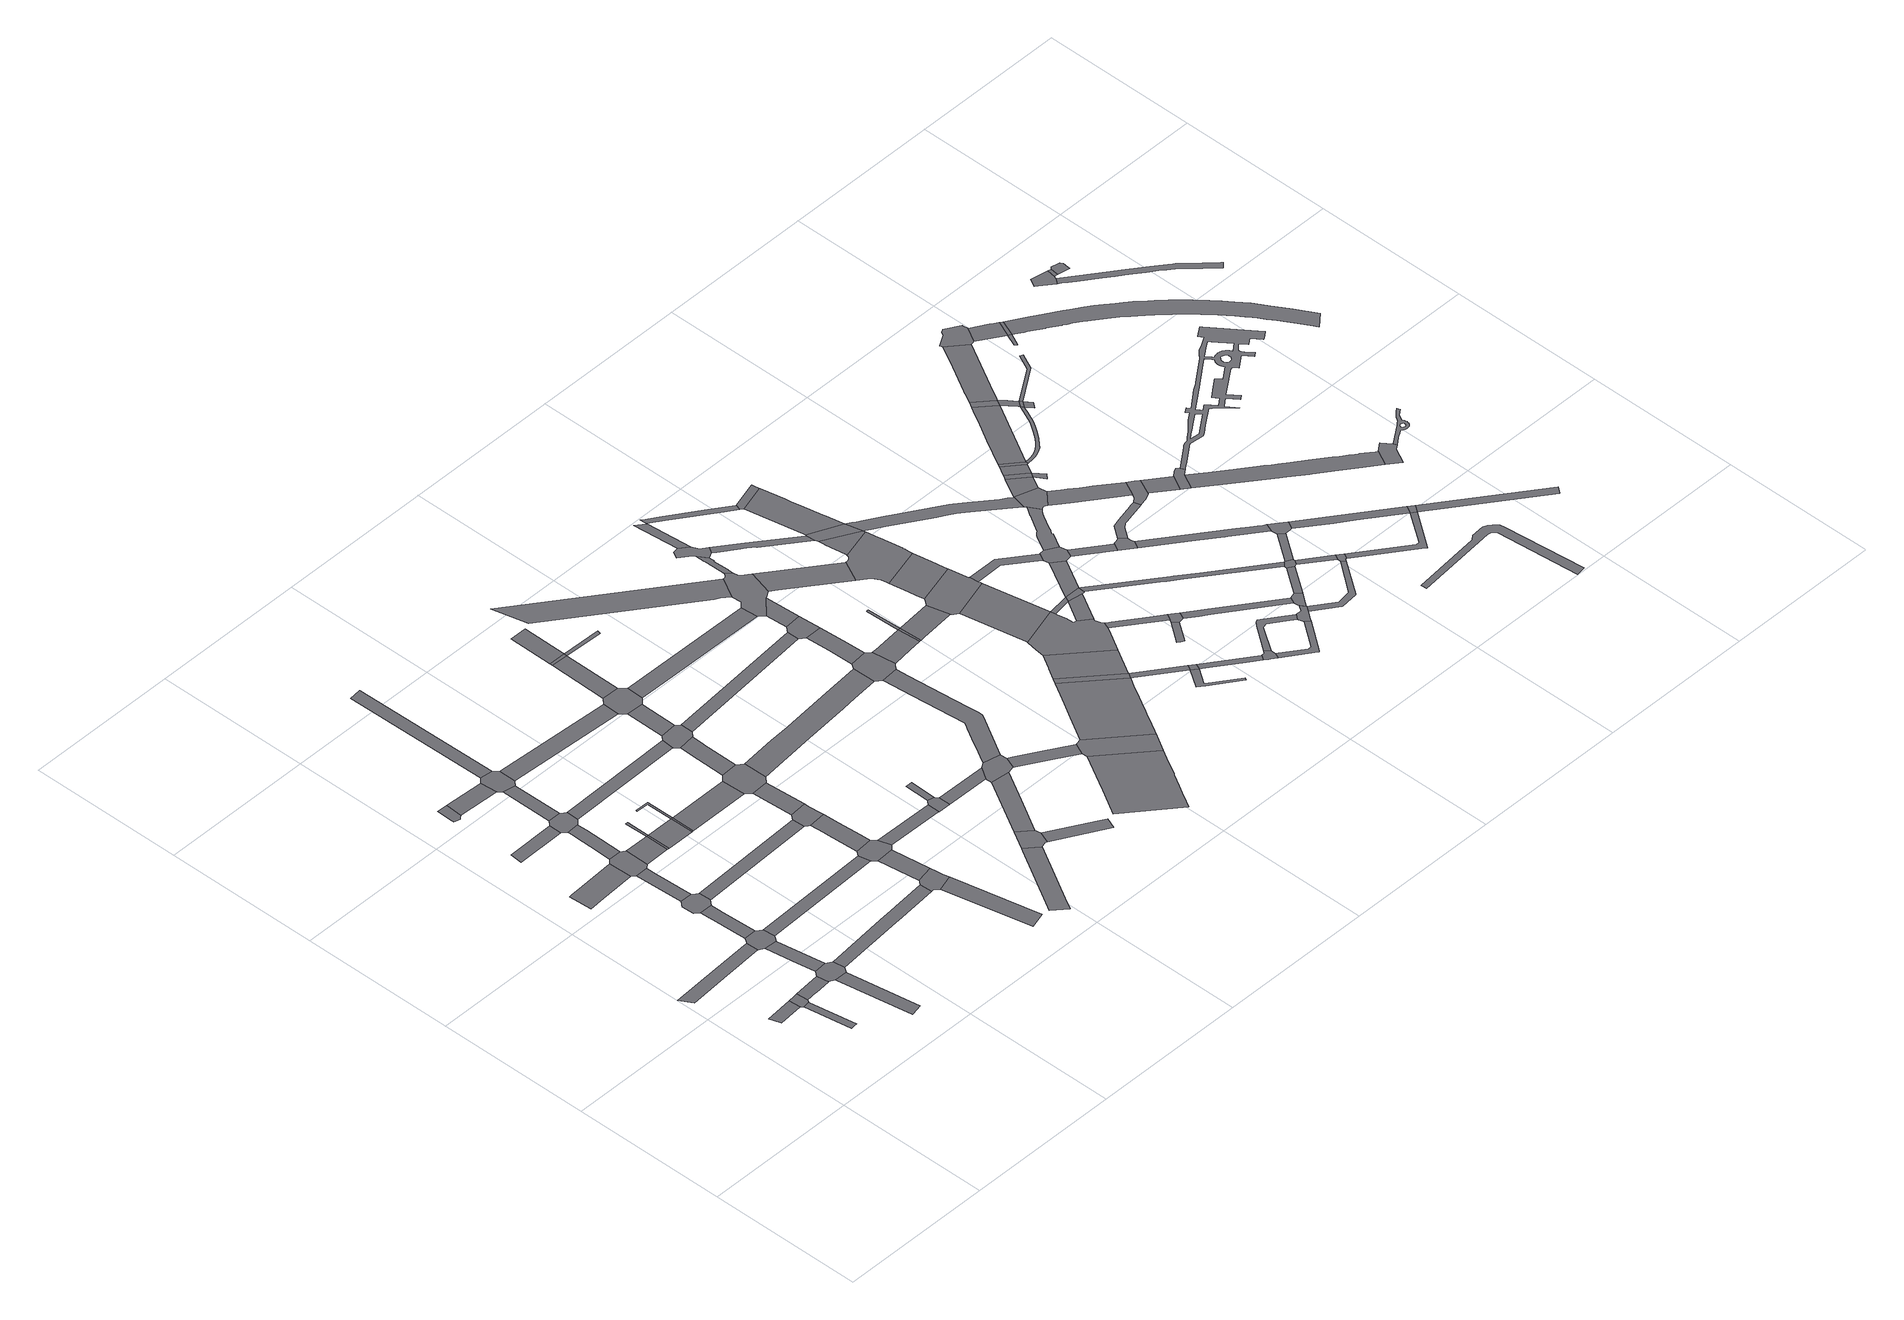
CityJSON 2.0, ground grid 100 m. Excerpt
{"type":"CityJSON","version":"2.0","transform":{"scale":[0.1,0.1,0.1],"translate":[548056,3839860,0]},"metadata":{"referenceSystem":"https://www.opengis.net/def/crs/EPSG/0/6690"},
"CityObjects":{
"road1":{"type":"Road","attributes":{"RoadStructureAttribute.sectionType":"1"},"geometry":[{"type":"MultiSurface","lod":"1","boundaries":[[[0,1,2,3]]]}]},
"road2":{"type":"Road","attributes":{"RoadStructureAttribute.sectionType":"1"},"geometry":[{"type":"MultiSurface","lod":"1","boundaries":[[[4,5,6,7,8]]]}]},
"road3":{"type":"Road","attributes":{"RoadStructureAttribute.sectionType":"1"},"geometry":[{"type":"MultiSurface","lod":"1","boundaries":[[[9,10,11,12,13,14]]]}]},
"road4":{"type":"Road","geometry":[{"type":"MultiSurface","lod":"1","boundaries":[[[15,16,17,0,3,8,7,18]]]}]},
"road5":{"type":"Road","attributes":{"RoadStructureAttribute.sectionType":"1"},"geometry":[{"type":"MultiSurface","lod":"1","boundaries":[[[19,15,18,20,21,22]]]}]},
"road6":{"type":"Road","attributes":{"RoadStructureAttribute.sectionType":"1"},"geometry":[{"type":"MultiSurface","lod":"1","boundaries":[[[23,24,25,26,27,28]]]}]},
"road7":{"type":"Road","geometry":[{"type":"MultiSurface","lod":"1","boundaries":[[[29,30,31,32,33,34,19,22,35,36,23,28,37,38,39,40,41]]]}]},
"road8":{"type":"Road","attributes":{"RoadStructureAttribute.sectionType":"1"},"geometry":[{"type":"MultiSurface","lod":"1","boundaries":[[[42,43,32,31,44]]]}]},
"road9":{"type":"Road","attributes":{"RoadStructureAttribute.sectionType":"1"},"geometry":[{"type":"MultiSurface","lod":"1","boundaries":[[[45,46,47,48,49,50,51]]]}]},
"road10":{"type":"Road","geometry":[{"type":"MultiSurface","lod":"1","boundaries":[[[52,53,54,55,56,9,14,57,58,42,44,59,60,61]]]}]},
"road11":{"type":"Road","attributes":{"RoadStructureAttribute.sectionType":"1"},"geometry":[{"type":"MultiSurface","lod":"1","boundaries":[[[62,63,64,65,54,53,66,67,68,69]]]}]},
"road12":{"type":"Road","geometry":[{"type":"MultiSurface","lod":"1","boundaries":[[[70,71,72,62,69,73,74,75,76,77,78]]]}]},
"road13":{"type":"Road","attributes":{"RoadStructureAttribute.sectionType":"1"},"geometry":[{"type":"MultiSurface","lod":"1","boundaries":[[[79,80,81,82]]]}]},
"road14":{"type":"Road","geometry":[{"type":"MultiSurface","lod":"1","boundaries":[[[83,84,85,86,87,88,89,90]]]}]},
"road15":{"type":"Road","attributes":{"RoadStructureAttribute.sectionType":"1"},"geometry":[{"type":"MultiSurface","lod":"1","boundaries":[[[91,92,93,94,70,78]]]}]},
"road16":{"type":"Road","geometry":[{"type":"MultiSurface","lod":"1","boundaries":[[[95,45,51,96,93,92,97,98,99]]]}]},
"road17":{"type":"Road","attributes":{"RoadStructureAttribute.sectionType":"1"},"geometry":[{"type":"MultiSurface","lod":"1","boundaries":[[[100,101,102,103,104,105,106,107,108,109,95,99]]]}]},
"road18":{"type":"Road","attributes":{"RoadStructureAttribute.sectionType":"1"},"geometry":[{"type":"MultiSurface","lod":"1","boundaries":[[[90,89,110,111]]]}]},
"road19":{"type":"Road","geometry":[{"type":"MultiSurface","lod":"1","boundaries":[[[112,113,79,82,114,105,104,115,116,117,118,119]]]}]},
"road20":{"type":"Road","attributes":{"RoadStructureAttribute.sectionType":"1"},"geometry":[{"type":"MultiSurface","lod":"1","boundaries":[[[120,98,97,121,122]]]}]},
"road21":{"type":"Road","attributes":{"RoadStructureAttribute.sectionType":"1"},"geometry":[{"type":"MultiSurface","lod":"1","boundaries":[[[123,124,125,41,40,126,127,128]]]}]},
"road22":{"type":"Road","attributes":{"RoadStructureAttribute.sectionType":"1"},"geometry":[{"type":"MultiSurface","lod":"1","boundaries":[[[129,112,119,130]]]}]},
"road23":{"type":"Road","attributes":{"RoadStructureAttribute.sectionType":"1"},"geometry":[{"type":"MultiSurface","lod":"1","boundaries":[[[131,61,60,132]]]}]},
"road24":{"type":"Road","geometry":[{"type":"MultiSurface","lod":"1","boundaries":[[[122,121,133,134]]]}]},
"road25":{"type":"Road","geometry":[{"type":"MultiSurface","lod":"1","boundaries":[[[135,136,122,134]]]}]},
"road26":{"type":"Road","geometry":[{"type":"MultiSurface","lod":"1","boundaries":[[[137,111,110,129,130,138,139,140]]]}]},
"road27":{"type":"Road","attributes":{"RoadStructureAttribute.sectionType":"1"},"geometry":[{"type":"MultiSurface","lod":"1","boundaries":[[[141,142,134,133,143,144]]]}]},
"road28":{"type":"Road","attributes":{"RoadStructureAttribute.sectionType":"1"},"geometry":[{"type":"MultiSurface","lod":"1","boundaries":[[[145,146,76,75,147]]]}]},
"road29":{"type":"Road","geometry":[{"type":"MultiSurface","lod":"1","boundaries":[[[144,143,148,149]]]}]},
"road30":{"type":"Road","geometry":[{"type":"MultiSurface","lod":"1","boundaries":[[[150,151,152,153,154,155,144,149]]]}]},
"road31":{"type":"Road","attributes":{"RoadStructureAttribute.sectionType":"1"},"geometry":[{"type":"MultiSurface","lod":"1","boundaries":[[[156,157,137,140]]]}]},
"road32":{"type":"Road","attributes":{"RoadStructureAttribute.sectionType":"1"},"geometry":[{"type":"MultiSurface","lod":"1","boundaries":[[[158,117,116,159]]]}]},
"road33":{"type":"Road","attributes":{"RoadStructureAttribute.sectionType":"1"},"geometry":[{"type":"MultiSurface","lod":"1","boundaries":[[[160,161,162,163]]]}]},
"road34":{"type":"Road","attributes":{"RoadStructureAttribute.sectionType":"1"},"geometry":[{"type":"MultiSurface","lod":"1","boundaries":[[[149,148,164,165]]]}]},
"road35":{"type":"Road","geometry":[{"type":"MultiSurface","lod":"1","boundaries":[[[166,167,168,169,170,171,123,128,172,173,174,161,160]]]}]},
"road36":{"type":"Road","attributes":{"RoadStructureAttribute.sectionType":"1"},"geometry":[{"type":"MultiSurface","lod":"1","boundaries":[[[175,176,169,168]]]}]},
"road37":{"type":"Road","geometry":[{"type":"MultiSurface","lod":"1","boundaries":[[[177,178,131,132,176,175,179,180]]]}]},
"road38":{"type":"Road","attributes":{"RoadStructureAttribute.sectionType":"1"},"geometry":[{"type":"MultiSurface","lod":"1","boundaries":[[[139,138,181,182]]]}]},
"road39":{"type":"Road","attributes":{"RoadStructureAttribute.sectionType":"1"},"geometry":[{"type":"MultiSurface","lod":"1","boundaries":[[[183,184,185,186,187,188,189,178,177]]]}]},
"road40":{"type":"Road","geometry":[{"type":"MultiSurface","lod":"1","boundaries":[[[190,191,192,193,194,145,147,195,186,185]]]}]},
"road41":{"type":"Road","attributes":{"RoadStructureAttribute.sectionType":"1"},"geometry":[{"type":"MultiSurface","lod":"1","boundaries":[[[196,197,193,192]]]}]},
"road42":{"type":"Road","geometry":[{"type":"MultiSurface","lod":"1","boundaries":[[[198,199,200,165,164,197,196,201,202]]]}]},
"road43":{"type":"Road","attributes":{"RoadStructureAttribute.sectionType":"1"},"geometry":[{"type":"MultiSurface","lod":"1","boundaries":[[[203,204,205,206,207,208,209,210]]]}]},
"road44":{"type":"Road","attributes":{"RoadStructureAttribute.sectionType":"1"},"geometry":[{"type":"MultiSurface","lod":"1","boundaries":[[[180,179,211,212,213]]]}]},
"road45":{"type":"Road","attributes":{"RoadStructureAttribute.sectionType":"1"},"geometry":[{"type":"MultiSurface","lod":"1","boundaries":[[[214,215,216,217,218,219,200,199]]]}]},
"road46":{"type":"Road","geometry":[{"type":"MultiSurface","lod":"1","boundaries":[[[220,221,158,159,217,216,222,223]]]}]},
"road47":{"type":"Road","attributes":{"RoadStructureAttribute.sectionType":"1"},"geometry":[{"type":"MultiSurface","lod":"1","boundaries":[[[224,221,220,225]]]}]},
"road48":{"type":"Road","geometry":[{"type":"MultiSurface","lod":"1","boundaries":[[[226,203,210,227,228,229,230,231,232]]]}]},
"road49":{"type":"Road","geometry":[{"type":"MultiSurface","lod":"1","boundaries":[[[233,182,181,224,225,234,235,236]]]}]},
"road50":{"type":"Road","geometry":[{"type":"MultiSurface","lod":"1","boundaries":[[[237,213,212,238,239,240]]]}]},
"road51":{"type":"Road","geometry":[{"type":"MultiSurface","lod":"1","boundaries":[[[241,242,237,240]]]}]},
"road52":{"type":"Road","attributes":{"RoadStructureAttribute.sectionType":"1"},"geometry":[{"type":"MultiSurface","lod":"1","boundaries":[[[243,233,236,244]]]}]},
"road53":{"type":"Road","geometry":[{"type":"MultiSurface","lod":"1","boundaries":[[[245,243,244,246]]]}]},
"road54":{"type":"Road","attributes":{"RoadStructureAttribute.sectionType":"1"},"geometry":[{"type":"MultiSurface","lod":"1","boundaries":[[[247,248,230,229,249,250]]]}]},
"road55":{"type":"Road","attributes":{"RoadStructureAttribute.sectionType":"1"},"geometry":[{"type":"MultiSurface","lod":"1","boundaries":[[[251,245,246,252]]]}]},
"road56":{"type":"Road","attributes":{"RoadStructureAttribute.sectionType":"1"},"geometry":[{"type":"MultiSurface","lod":"1","boundaries":[[[253,226,232,254,255]]]}]},
"road57":{"type":"Road","attributes":{"RoadStructureAttribute.sectionType":"1"},"geometry":[{"type":"MultiSurface","lod":"1","boundaries":[[[239,238,256,257]]]}]},
"road58":{"type":"Road","attributes":{"RoadStructureAttribute.sectionType":"1"},"geometry":[{"type":"MultiSurface","lod":"1","boundaries":[[[258,259,260,261,262,263,202,201,264,265,266,267]]]}]},
"road59":{"type":"Road","geometry":[{"type":"MultiSurface","lod":"1","boundaries":[[[268,269,270,271,246,244]]]}]},
"road60":{"type":"Road","geometry":[{"type":"MultiSurface","lod":"1","boundaries":[[[272,257,256,253,255,273,274,275,276]]]}]},
"road61":{"type":"Road","attributes":{"RoadStructureAttribute.sectionType":"1"},"geometry":[{"type":"MultiSurface","lod":"1","boundaries":[[[277,223,222,278]]]}]},
"road62":{"type":"Road","attributes":{"RoadStructureAttribute.sectionType":"1"},"geometry":[{"type":"MultiSurface","lod":"1","boundaries":[[[235,234,279,280,281,282]]]}]},
"road63":{"type":"Road","attributes":{"RoadStructureAttribute.sectionType":"1"},"geometry":[{"type":"MultiSurface","lod":"1","boundaries":[[[283,284,285,275,274,286,287,288,289,290]]]}]},
"road64":{"type":"Road","attributes":{"RoadStructureAttribute.sectionType":"1"},"geometry":[{"type":"MultiSurface","lod":"1","boundaries":[[[291,292,293,294,295,296,297,298,299,300,301,302]]]}]},
"road65":{"type":"Road","attributes":{"RoadStructureAttribute.sectionType":"1"},"geometry":[{"type":"MultiSurface","lod":"1","boundaries":[[[303,304,305,306,307,308,309,310,311,312,313,314,315,316,317,318,319,320,321,272,276]]]}]},
"road66":{"type":"Road","attributes":{"RoadStructureAttribute.sectionType":"1"},"geometry":[{"type":"MultiSurface","lod":"1","boundaries":[[[322,323,324,325,326,327]]]}]},
"road67":{"type":"Road","geometry":[{"type":"MultiSurface","lod":"1","boundaries":[[[328,329,330,331,258,267,314,313,332,333,334]]]}]},
"road68":{"type":"Road","geometry":[{"type":"MultiSurface","lod":"1","boundaries":[[[335,336,290,289,291,302,337,338]]]}]},
"road69":{"type":"Road","attributes":{"RoadStructureAttribute.sectionType":"1"},"geometry":[{"type":"MultiSurface","lod":"1","boundaries":[[[339,340,341,342,343,330,329]]]}]},
"road70":{"type":"Road","geometry":[{"type":"MultiSurface","lod":"1","boundaries":[[[344,345,277,278,341,340]]]}]},
"road71":{"type":"Road","geometry":[{"type":"MultiSurface","lod":"1","boundaries":[[[346,347,345,344]]]}]},
"road72":{"type":"Road","attributes":{"RoadStructureAttribute.sectionType":"1"},"geometry":[{"type":"MultiSurface","lod":"1","boundaries":[[[348,349,350,334,333,351,352,353]]]}]},
"road73":{"type":"Road","geometry":[{"type":"MultiSurface","lod":"1","boundaries":[[[354,355,356,357,358,359,360,361,362,327,326,363,282,281,347,346,364,365,366,367,368,369,370]]]}]},
"road74":{"type":"Road","attributes":{"RoadStructureAttribute.sectionType":"1"},"geometry":[{"type":"MultiSurface","lod":"1","boundaries":[[[371,372,373,374,335,338,375,376,377,378,379,380,381,382]]]}]},
"road75":{"type":"Road","geometry":[{"type":"MultiSurface","lod":"1","boundaries":[[[383,348,353,384]]]}]},
"road76":{"type":"Road","attributes":{"RoadStructureAttribute.sectionType":"1"},"geometry":[{"type":"MultiSurface","lod":"1","boundaries":[[[385,386,387,388,389,354,370,390,391,392,393,394,395,396]]]}]},
"road77":{"type":"Road","geometry":[{"type":"MultiSurface","lod":"1","boundaries":[[[397,398,399,400,348,383]]]}]},
"road78":{"type":"Road","geometry":[{"type":"MultiSurface","lod":"1","boundaries":[[[401,402,403,404,405,385,396,406,407,408,409,410]]]}]},
"road79":{"type":"Road","attributes":{"RoadStructureAttribute.sectionType":"1"},"geometry":[{"type":"MultiSurface","lod":"1","boundaries":[[[411,401,410,412]]]}]},
"road80":{"type":"Road","geometry":[{"type":"MultiSurface","lod":"1","boundaries":[[[413,371,382,414,415,416,417]]]}]},
"road81":{"type":"Road","attributes":{"RoadStructureAttribute.sectionType":"1"},"geometry":[{"type":"MultiSurface","lod":"1","boundaries":[[[418,419,383,384,420,421,422,423]]]}]},
"road82":{"type":"Road","attributes":{"RoadStructureAttribute.sectionType":"1"},"geometry":[{"type":"MultiSurface","lod":"1","boundaries":[[[365,364,424,425,426]]]}]},
"road83":{"type":"Road","attributes":{"RoadStructureAttribute.sectionType":"1"},"geometry":[{"type":"MultiSurface","lod":"1","boundaries":[[[427,428,429,430,431,413,417,432]]]}]},
"road84":{"type":"Road","attributes":{"RoadStructureAttribute.sectionType":"1"},"geometry":[{"type":"MultiSurface","lod":"1","boundaries":[[[433,408,407,434,435,436,437,438,439,440,441]]]}]},
"road85":{"type":"Road","attributes":{"RoadStructureAttribute.sectionType":"1"},"geometry":[{"type":"MultiSurface","lod":"1","boundaries":[[[415,414,442,443]]]}]},
"road86":{"type":"Road","attributes":{"RoadStructureAttribute.sectionType":"1"},"geometry":[{"type":"MultiSurface","lod":"1","boundaries":[[[444,445,446,447,412,448,449,450,451,452]]]}]},
"road87":{"type":"Road","geometry":[{"type":"MultiSurface","lod":"1","boundaries":[[[453,454,455,456,427,432,457,458,459,460,461,462,463,464,465,466,467,468,469]]]}]},
"road88":{"type":"Road","attributes":{"RoadStructureAttribute.sectionType":"1"},"geometry":[{"type":"MultiSurface","lod":"1","boundaries":[[[470,471,472,454,453]]]}]},
"road89":{"type":"Road","geometry":[{"type":"MultiSurface","lod":"1","boundaries":[[[473,474,475,476,477,418,423,478,471,470,479,480,481]]]}]},
"road90":{"type":"Road","attributes":{"RoadStructureAttribute.sectionType":"1"},"geometry":[{"type":"MultiSurface","lod":"1","boundaries":[[[442,482,483,484,485,486,487,488,489,490,491]]]}]},
"road91":{"type":"Road","attributes":{"RoadStructureAttribute.sectionType":"1"},"geometry":[{"type":"MultiSurface","lod":"1","boundaries":[[[492,493,494,495,496,497,498,475,474]]]}]},
"road92":{"type":"Road","geometry":[{"type":"MultiSurface","lod":"1","boundaries":[[[443,442,491,499]]]}]},
"road93":{"type":"Road","geometry":[{"type":"MultiSurface","lod":"1","boundaries":[[[500,501,502,503,504,505,506,507,508,509,510,511,512,513,514,426,425,515,516,517,496,495]]]}]},
"road94":{"type":"Road","geometry":[{"type":"MultiSurface","lod":"1","boundaries":[[[518,519,520,521,522,509,508,523]]]}]},
"road95":{"type":"Road","geometry":[{"type":"MultiSurface","lod":"1","boundaries":[[[524,441,440,525,518,523,526]]]}]},
"road96":{"type":"Road","geometry":[{"type":"MultiSurface","lod":"1","boundaries":[[[527,528,453,469,529]]]}]},
"road97":{"type":"Road","attributes":{"RoadStructureAttribute.sectionType":"1"},"geometry":[{"type":"MultiSurface","lod":"1","boundaries":[[[499,491,530,531,532,533,534]]]}]},
"road98":{"type":"Road","attributes":{"RoadStructureAttribute.sectionType":"1"},"geometry":[{"type":"MultiSurface","lod":"1","boundaries":[[[535,536,537,538,539,540,541,542,524,526]]]}]},
"road99":{"type":"Road","attributes":{"RoadStructureAttribute.sectionType":"1"},"geometry":[{"type":"MultiSurface","lod":"1","boundaries":[[[529,543,463,462,544]]]}]},
"road100":{"type":"Road","geometry":[{"type":"MultiSurface","lod":"1","boundaries":[[[545,546,452,451,541,540]]]}]},
"road101":{"type":"Road","attributes":{"RoadStructureAttribute.sectionType":"1"},"geometry":[{"type":"MultiSurface","lod":"1","boundaries":[[[547,548,549,550,459,458,551,552]]]}]},
"road102":{"type":"Road","geometry":[{"type":"MultiSurface","lod":"1","boundaries":[[[553,554,555,556,557]]]}]},
"road103":{"type":"Road","geometry":[{"type":"MultiSurface","lod":"1","boundaries":[[[527,529,544,558,559,560]]]}]},
"road104":{"type":"Road","geometry":[{"type":"MultiSurface","lod":"1","boundaries":[[[561,562,563,534,533,564,565,566,567,568,569]]]}]},
"road105":{"type":"Road","attributes":{"RoadStructureAttribute.sectionType":"1"},"geometry":[{"type":"MultiSurface","lod":"1","boundaries":[[[570,571,481,480,572,573,574,575]]]}]},
"road106":{"type":"Road","geometry":[{"type":"MultiSurface","lod":"1","boundaries":[[[576,552,551,553,557,577,578]]]}]},
"road107":{"type":"Road","attributes":{"RoadStructureAttribute.sectionType":"1"},"geometry":[{"type":"MultiSurface","lod":"1","boundaries":[[[579,580,527,560,581]]]}]},
"road108":{"type":"Road","attributes":{"RoadStructureAttribute.sectionType":"1"},"geometry":[{"type":"MultiSurface","lod":"1","boundaries":[[[582,583,584,585,586,587,568,567,588,589,590,591]]]}]},
"road109":{"type":"Road","attributes":{"RoadStructureAttribute.sectionType":"1"},"geometry":[{"type":"MultiSurface","lod":"1","boundaries":[[[592,593,594,595,596,561,569,597,598,599,600,601,602,603]]]}]},
"road110":{"type":"Road","geometry":[{"type":"MultiSurface","lod":"1","boundaries":[[[604,605,575,574,579,581,606,607,608,609,610]]]}]},
"road111":{"type":"Road","attributes":{"RoadStructureAttribute.sectionType":"1"},"geometry":[{"type":"MultiSurface","lod":"1","boundaries":[[[611,612,613,614,615,616,617,618,619,620,621,622,526,523,623,624,625,626,627,628,629,630,631,632,633,634,635]]]}]},
"road112":{"type":"Road","attributes":{"RoadStructureAttribute.sectionType":"1"},"geometry":[{"type":"MultiSurface","lod":"1","boundaries":[[[636,637,578,577,638,639,640,641]]]}]},
"road113":{"type":"Road","attributes":{"RoadStructureAttribute.sectionType":"1"},"geometry":[{"type":"MultiSurface","lod":"1","boundaries":[[[642,608,607,643,644]]]}]},
"road114":{"type":"Road","attributes":{"RoadStructureAttribute.sectionType":"1"},"geometry":[{"type":"MultiSurface","lod":"1","boundaries":[[[645,646,647,648,649,560,559,650,651,652,653,654,655,656]]]}]},
"road115":{"type":"Road","attributes":{"RoadStructureAttribute.sectionType":"1"},"geometry":[{"type":"MultiSurface","lod":"1","boundaries":[[[657,658,659,660,661,662,663,664,665,666,667,604,610,668,669,670,671,672,673,674,675,676,677,678,679,680]]]}]},
"road116":{"type":"Road","geometry":[{"type":"MultiSurface","lod":"1","boundaries":[[[681,682,683,603,602,684,582,591,685,686,687]]]}]},
"road117":{"type":"Road","geometry":[{"type":"MultiSurface","lod":"1","boundaries":[[[681,687,688]]]}]},
"road118":{"type":"Road","geometry":[{"type":"MultiSurface","lod":"1","boundaries":[[[689,690,691,692,644,643,693,694,695,696,697]]]}]},
"road119":{"type":"Road","geometry":[{"type":"MultiSurface","lod":"1","boundaries":[[[698,641,640,699,700,681,688,701,702]]]}]},
"road120":{"type":"Road","geometry":[{"type":"MultiSurface","lod":"1","boundaries":[[[703,635,634,704,657,680,705,706,707,708,709,710,711,712,713,714,715,716,717,718,719]]]}]},
"road121":{"type":"Road","attributes":{"RoadStructureAttribute.sectionType":"1"},"geometry":[{"type":"MultiSurface","lod":"1","boundaries":[[[720,721,698,702,722]]]}]},
"road122":{"type":"Road","attributes":{"RoadStructureAttribute.sectionType":"1"},"geometry":[{"type":"MultiSurface","lod":"1","boundaries":[[[723,724,725,726,727,687,686,728,729,730,731,732,733,734]]]}]},
"road123":{"type":"Road","attributes":{"RoadStructureAttribute.sectionType":"1"},"geometry":[{"type":"MultiSurface","lod":"1","boundaries":[[[735,736,737,738,739,689,697,740,741,742,743,744]]]}]},
"road124":{"type":"Road","attributes":{"RoadStructureAttribute.sectionType":"1"},"geometry":[{"type":"MultiSurface","lod":"1","boundaries":[[[745,635,719,718,746]]]}]},
"road125":{"type":"Road","geometry":[{"type":"MultiSurface","lod":"1","boundaries":[[[747,745,746,748]]]}]},
"road126":{"type":"Road","attributes":{"RoadStructureAttribute.sectionType":"1"},"geometry":[{"type":"MultiSurface","lod":"1","boundaries":[[[749,750,751,752,753,754,755,694,693,756,757,758,759,760,761]]]}]},
"road127":{"type":"Road","geometry":[{"type":"MultiSurface","lod":"1","boundaries":[[[762,656,655,763,720,722,764,765,766,767]]]}]},
"road128":{"type":"Road","attributes":{"RoadStructureAttribute.sectionType":"1"},"geometry":[{"type":"MultiSurface","lod":"1","boundaries":[[[768,769,770,771,772,773,774,714,713,775,776,777,778,779]]]}]},
"road129":{"type":"Road","attributes":{"RoadStructureAttribute.sectionType":"1"},"geometry":[{"type":"MultiSurface","lod":"1","boundaries":[[[780,781,747,748,782]]]}]},
"road130":{"type":"Road","geometry":[{"type":"MultiSurface","lod":"1","boundaries":[[[783,784,748,746]]]}]},
"road131":{"type":"Road","geometry":[{"type":"MultiSurface","lod":"1","boundaries":[[[785,780,782,786,787]]]}]},
"road132":{"type":"Road","attributes":{"RoadStructureAttribute.sectionType":"1"},"geometry":[{"type":"MultiSurface","lod":"1","boundaries":[[[765,764,788,789]]]}]},
"road133":{"type":"Road","attributes":{"RoadStructureAttribute.sectionType":"1"},"geometry":[{"type":"MultiSurface","lod":"1","boundaries":[[[790,767,766,791]]]}]},
"road134":{"type":"Road","geometry":[{"type":"MultiSurface","lod":"1","boundaries":[[[792,793,794,779,778,795,796,735,744,797,798,799,800]]]}]},
"road135":{"type":"Road","geometry":[{"type":"MultiSurface","lod":"1","boundaries":[[[789,788,801,802,723,734,803,804,805]]]}]},
"road136":{"type":"Road","attributes":{"RoadStructureAttribute.sectionType":"1"},"geometry":[{"type":"MultiSurface","lod":"1","boundaries":[[[806,807,808,809,785,787,810]]]}]},
"road137":{"type":"Road","geometry":[{"type":"MultiSurface","lod":"1","boundaries":[[[761,760,790,791,811,812,813,814]]]}]},
"road138":{"type":"Road","attributes":{"RoadStructureAttribute.sectionType":"1"},"geometry":[{"type":"MultiSurface","lod":"1","boundaries":[[[815,800,799,816,817,818]]]}]},
"road139":{"type":"Road","attributes":{"RoadStructureAttribute.sectionType":"1"},"geometry":[{"type":"MultiSurface","lod":"1","boundaries":[[[819,820,821,822,823,824,825,826,827,828,787,786,829,830,831,832,833,834,835,836,837,838,839,840]]]}]},
"road140":{"type":"Road","geometry":[{"type":"MultiSurface","lod":"1","boundaries":[[[841,842,818,817,843,844,845,846]]]}]},
"road141":{"type":"Road","attributes":{"RoadStructureAttribute.sectionType":"1"},"geometry":[{"type":"MultiSurface","lod":"1","boundaries":[[[847,848,849,850,805,804,851,852,853,854,855]]]}]},
"road142":{"type":"Road","geometry":[{"type":"MultiSurface","lod":"1","boundaries":[[[856,806,810,857]]]}]},
"road143":{"type":"Road","attributes":{"RoadStructureAttribute.sectionType":"1"},"geometry":[{"type":"MultiSurface","lod":"1","boundaries":[[[858,859,860,861,862,863,864,865,866,867,868,869,870,871,872,873,874,875]]]}]},
"road144":{"type":"Road","attributes":{"RoadStructureAttribute.sectionType":"1"},"geometry":[{"type":"MultiSurface","lod":"1","boundaries":[[[814,813,876,877,878,855,879]]]}]},
"road145":{"type":"Road","geometry":[{"type":"MultiSurface","lod":"1","boundaries":[[[880,857,810,881,882,819,883]]]}]},
"road146":{"type":"Road","geometry":[{"type":"MultiSurface","lod":"1","boundaries":[[[883,819,840,884,885]]]}]},
"road147":{"type":"Road","geometry":[{"type":"MultiSurface","lod":"1","boundaries":[[[886,887,884,840]]]}]},
"road148":{"type":"Road","attributes":{"RoadStructureAttribute.sectionType":"1"},"geometry":[{"type":"MultiSurface","lod":"1","boundaries":[[[888,889,890,891,892,893,856,857,894,895,896]]]}]},
"road149":{"type":"Road","attributes":{"RoadStructureAttribute.sectionType":"1"},"geometry":[{"type":"MultiSurface","lod":"1","boundaries":[[[897,898,899,900,901,902,903,904,905,906,907,908,909,910,911,912,913,914,915,916,917,918,919,920,921,922,923,924,925,844,843,926,927,928,929,930,931,932,933,934,935]]]}]},
"road150":{"type":"Road","geometry":[{"type":"MultiSurface","lod":"1","boundaries":[[[879,855,854,936]]]}]},
"road151":{"type":"Road","attributes":{"RoadStructureAttribute.sectionType":"1"},"geometry":[{"type":"MultiSurface","lod":"1","boundaries":[[[937,938,939,940,885,884]]]}]},
"road152":{"type":"Road","geometry":[{"type":"MultiSurface","lod":"1","boundaries":[[[941,942,943,944,945,946,947,948,949,888,896,950,951,952,953,954,955]]]}]},
"road153":{"type":"Road","attributes":{"RoadStructureAttribute.sectionType":"1"},"geometry":[{"type":"MultiSurface","lod":"1","boundaries":[[[956,936,854,957,958]]]}]},
"road154":{"type":"Road","attributes":{"RoadStructureAttribute.sectionType":"1"},"geometry":[{"type":"MultiSurface","lod":"1","boundaries":[[[959,960,961,962,952,951,963,964,965]]]}]},
"road155":{"type":"Road","geometry":[{"type":"MultiSurface","lod":"1","boundaries":[[[964,966,967,968]]]}]},
"road156":{"type":"Road","geometry":[{"type":"MultiSurface","lod":"1","boundaries":[[[965,964,968,969]]]}]},
"road157":{"type":"Road","geometry":[{"type":"MultiSurface","lod":"1","boundaries":[[[970,935,934,971,972,973,974]]]}]},
"road158":{"type":"Road","attributes":{"RoadStructureAttribute.sectionType":"1"},"geometry":[{"type":"MultiSurface","lod":"1","boundaries":[[[975,976,977,978,979,980,981,982,983,984,985,986,987,988,989,990,991,992,993,994,995,996,997,998,999,1000,1001,1002,1003,846,845,1004,1005,1006,1007,1008,1009,1010,1011,1012,1013,1014,1015,1016,1017,1018,1019,1020,1021,1022,1023,1024,1025,1026,1027,1028,1029,1030,1031,1032,1033,1034,1035,1036,1037,1038,1039,1040],[1041,1042,1043,1044,1045,1046,1047,1048,1049,1050,1051,1052,1053,1054,1055,1056,1057,1058,1059,1060,1061,1062,1063],[1064,1065,1066,1067,1068,1069,1070,1071,1072,1073,1074,1075],[1076,1077,1078,1079,1080,1081,1082,1083,1084,1085,1086,1087,1088,1089,1090,1091,1092,1093,1094,1095,1096],[1097,1098,1099,1100,1101,1102,1103,1104,1105,1106,1107,1108,1109,1110,1111,1112,1113,1114,1115,1116,1117,1118,1119,1120]]]}]},
"road159":{"type":"Road","geometry":[{"type":"MultiSurface","lod":"1","boundaries":[[[1121,1122,1123,1124,1125,1126,1127,1128,1129,1130,974,973,1131,1132,1133,1134,1135,1136,1137,1138,1139,1140,1141,1142,1143,1144,1145,1146,1147],[1148,1149,1150,1151,1152,1153,1154,1155,1156,1157,1158,1159,1160,1161,1162,1163,1164,1165,1166,1167]]]}]},
"road160":{"type":"Road","attributes":{"RoadStructureAttribute.sectionType":"1"},"geometry":[{"type":"MultiSurface","lod":"1","boundaries":[[[1168,1169,1170,1171,1172,1173,1174,1175,1176,1177,1178,1179,1180,1181,1182,1183,1184,1185,1186,1187,1188,1189,1190,1191,969,968,1192,1193,1194,1195,1196,1197,1198,1199,1200,1201,1202,1203,1204,1205,1206,1207,1208,1209,1210,1211,1212,1213,1214,1215,1216,1217,1218,1219,1220,1221,1222,1223,1224,1225,1226,1227,1228,1229,1230,1231,1232,1233,1234,1235,1236,1237,1238,1239]]]}]},
"road161":{"type":"Road","geometry":[{"type":"MultiSurface","lod":"1","boundaries":[[[1240,1241,1242,1243,1244,1245,1246]]]}]},
"road162":{"type":"Road","attributes":{"RoadStructureAttribute.sectionType":"1"},"geometry":[{"type":"MultiSurface","lod":"1","boundaries":[[[1246,1245,1247,1248]]]}]},
"road163":{"type":"Road","geometry":[{"type":"MultiSurface","lod":"1","boundaries":[[[1249,1248,1247,1250,1251,1252]]]}]},
"road164":{"type":"Road","attributes":{"RoadStructureAttribute.sectionType":"1"},"geometry":[{"type":"MultiSurface","lod":"1","boundaries":[[[1253,1254,1255,1256,1257,1258,1259,1260,1261,1262,1263,1264,1265,1244,1243,1266,1267,1268,1269,1270,1271,1272,1273,1274,1275,1276,1277,1278,1279,1280,1281,1282,1283,1284,1285,1286]]]}]}
},
"vertices":[
[411,785,0],[230,765,0],[255,695,0],[417,710,0],
[480,387,0],[503,390,0],[525,394,0],[474,698,0],[430,693,0],
[589,1264,0],[328,1247,0],[5,1225,0],[52,1147,0],[333,1167,0],[593,1186,0],
[478,792,0],[463,790,0],[462,790,0],[484,717,0],
[656,811,0],[561,724,0],[562,724,0],[667,734,0],
[705,715,0],[706,709,0],[706,708,0],[785,222,0],[862,240,0],[786,714,0],
[799,824,0],[785,833,0],[763,847,0],[681,840,0],[665,822,0],[657,812,0],[671,735,0],[680,729,0],[793,724,0],[801,735,0],[808,746,0],[809,747,0],[800,824,0],
[628,1164,0],[657,990,0],[711,1161,0],
[552,2238,0],[319,2223,0],[232,2218,0],[213,2217,0],[221,2067,0],[328,2073,0],[556,2087,0],
[714,1284,0],[694,1300,0],[614,1297,0],[595,1270,0],[591,1264,0],[594,1185,0],[606,1178,0],[727,1181,0],[737,1194,0],[729,1273,0],
[601,1614,0],[603,1557,0],[603,1552,0],[604,1548,0],[684,1548,0],[684,1550,0],[683,1557,0],[681,1611,0],
[594,1751,0],[568,1718,0],[571,1636,0],[700,1631,0],[712,1645,0],[713,1645,0],[708,1724,0],[695,1735,0],[675,1751,0],
[553,2680,0],[242,2675,0],[238,2595,0],[554,2601,0],
[229,3202,0],[225,3091,0],[225,3084,0],[224,3082,0],[263,3069,0],[272,3076,0],[289,3088,0],[294,3198,0],
[664,2003,0],[661,2066,0],[581,2064,0],[584,1999,0],
[580,2263,0],[581,2066,0],[688,2089,0],[689,2242,0],[662,2263,0],
[663,2410,0],[664,2516,0],[663,2566,0],[663,2567,0],[663,2577,0],[583,2573,0],[583,2566,0],[584,2549,0],[585,2515,0],[583,2411,0],
[557,3074,0],[550,3185,0],
[582,2710,0],[563,2690,0],[564,2592,0],[684,2596,0],[694,2605,0],[697,2684,0],[683,2694,0],[663,2710,0],
[834,2241,0],[848,2089,0],[848,2241,0],
[1571,901,0],[1277,872,0],[1259,870,0],[1261,790,0],[1285,792,0],[1576,820,0],
[582,3049,0],[661,3035,0],
[1512,1304,0],[1528,1226,0],
[861,2089,0],[860,2241,0],
[859,2393,0],[846,2393,0],
[580,3213,0],[690,3064,0],[689,3174,0],[660,3205,0],
[1028,2241,0],[987,2241,0],[1043,2089,0],[1043,2241,0],
[1481,1756,0],[709,1724,0],[1485,1677,0],
[1053,2089,0],[1053,2241,0],
[1051,2423,0],[961,2424,0],[960,2419,0],[959,2414,0],[960,2414,0],[1041,2412,0],
[648,4169,0],[569,4159,0],
[1468,2701,0],[1462,2621,0],
[1723,827,0],[1619,794,0],[1741,228,0],[1846,261,0],
[1454,2089,0],[1448,2241,0],
[1714,870,0],[1708,915,0],[1703,951,0],[1594,929,0],[1591,925,0],[1588,922,0],[1588,821,0],[1608,804,0],[1612,800,0],
[1668,1203,0],[1556,1196,0],
[1646,1340,0],[1536,1331,0],[1697,1230,0],[1672,1310,0],
[1461,3021,0],[1462,3131,0],
[1642,1406,0],[1633,1558,0],[1626,1665,0],[1516,1655,0],[1522,1566,0],[1522,1560,0],[1522,1557,0],
[1625,1684,0],[1619,1769,0],[1618,1797,0],[1507,1787,0],[1495,1773,0],[1504,1663,0],
[1601,2064,0],[1491,2057,0],
[1599,2278,0],[1594,2281,0],[1485,2275,0],[1634,2099,0],[1633,2251,0],
[2155,700,0],[2145,683,0],[1910,279,0],[1894,251,0],[1979,178,0],[2000,213,0],[2006,224,0],[2240,627,0],
[2057,1225,0],[2067,1225,0],[2068,1305,0],
[1595,2525,0],[1598,2525,0],[1599,2601,0],[1490,2589,0],[1489,2524,0],[1485,2279,0],
[1601,2736,0],[1493,2727,0],[1625,2632,0],[1627,2713,0],
[1495,2984,0],[1604,2979,0],
[2224,819,0],[2247,630,0],[2278,640,0],[2289,634,0],[2316,708,0],[2311,739,0],[2310,746,0],
[1497,3165,0],[1641,3014,0],[1644,3124,0],[1607,3162,0],
[2090,1331,0],[2150,1224,0],[2150,1300,0],[2134,1322,0],
[2137,1491,0],[2093,1492,0],
[1503,3543,0],[1611,3540,0],
[1503,3563,0],[1611,3560,0],
[2595,550,0],[2316,707,0],[2617,451,0],[2645,522,0],
[1507,3853,0],[1614,3850,0],
[2431,1177,0],[2436,965,0],[2553,1167,0],
[2430,1219,0],[2480,1297,0],
[2587,2339,0],[2311,2313,0],[2305,2312,0],[2053,2288,0],[2008,2284,0],[1866,2273,0],[2022,2135,0],[2319,2163,0],[2419,2173,0],[2590,2189,0],
[1865,3533,0],[1868,3544,0],[1872,3555,0],[1869,3555,0],
[2515,1318,0],[2596,1176,0],[2598,1175,0],[2628,1250,0],[2624,1293,0],
[2560,2799,0],[2561,2722,0],
[1708,3013,0],[1878,3011,0],[2539,3005,0],[2532,3116,0],
[2791,1155,0],[2658,1233,0],[2638,1244,0],[2620,1162,0],[2792,1063,0],[2927,982,0],[2931,980,0],[2964,1052,0],
[2936,943,0],[2827,754,0],[2795,699,0],[2695,527,0],[3010,267,0],[3057,348,0],[3070,369,0],[3100,421,0],[3146,498,0],[3150,504,0],[3216,620,0],[3249,675,0],
[2785,1569,0],[2787,1572,0],[2790,1579,0],[2793,1583,0],[2792,1587,0],[2790,1616,0],[2786,1669,0],[2776,1773,0],[2748,2086,0],[2740,2168,0],[2741,2169,0],[2628,2159,0],[2647,1959,0],[2680,1606,0],[2663,1577,0],[2658,1568,0],[2616,1495,0],[2560,1396,0],[2542,1366,0],
[1605,4094,0],[1660,3869,0],[2484,3268,0],[2512,3250,0],[2560,3211,0],[2635,3343,0],
[2724,2380,0],[2722,2382,0],[2611,2373,0],[2609,2371,0],[2760,2193,0],[2771,2206,0],[2753,2356,0],
[3005,1059,0],[2973,1054,0],[3307,776,0],[3317,793,0],
[2715,2537,0],[2705,2695,0],[2595,2693,0],[2605,2535,0],[2611,2375,0],
[2695,2841,0],[2586,2831,0],
[2681,3072,0],[2578,2969,0],
[2979,2376,0],[2779,2357,0],[2772,2357,0],[2780,2206,0],[2907,2220,0],[2990,2228,0],
[2672,3377,0],[2671,3370,0],[2669,3364,0],[2668,3362,0],[2665,3358,0],[2659,3352,0],[2654,3347,0],[2647,3345,0],[2641,3344,0],[2566,3149,0],[2727,3098,0],[2770,3256,0],[2720,3294,0],[2719,3296,0],[2711,3305,0],[2708,3317,0],[2707,3333,0],
[3244,1466,0],[3198,1388,0],[3160,1323,0],[3101,1223,0],[3330,815,0],[3357,862,0],[3402,940,0],[3422,974,0],[3448,1021,0],[3471,1060,0],[3519,1144,0],[3551,1199,0],
[2994,2377,0],[3004,2230,0],
[2666,3572,0],[2668,3514,0],[2668,3512,0],[2672,3399,0],[2672,3382,0],[2706,3357,0],[2706,3376,0],[2703,3477,0],[2707,3477,0],[2707,3483,0],[2707,3490,0],[2706,3515,0],
[2986,2603,0],[2986,2604,0],[2979,2603,0],[2971,2602,0],
[2645,3688,0],[2609,3683,0],[2588,3641,0],[2640,3603,0],[2660,3588,0],[2724,3524,0],[2743,3532,0],[2767,3570,0],[2724,3600,0],[2701,3645,0],
[2620,3988,0],[2677,3944,0],
[3263,1498,0],[3552,1201,0],[3571,1231,0],[3569,1232,0],[3569,1233,0],
[3227,2400,0],[3006,2379,0],[3031,2232,0],[3035,2233,0],[3251,2253,0],[3261,2254,0],
[2772,3065,0],[3112,2814,0],[3182,2953,0],
[3363,1667,0],[3314,1584,0],[3312,1580,0],[3308,1574,0],[3278,1523,0],[3669,1403,0],
[2925,3453,0],[2767,3515,0],[2872,3438,0],[2873,3440,0],[2901,3420,0],[2946,3387,0],[2944,3383,0],[3196,3192,0],[3190,3252,0],
[3819,1009,0],[3835,1042,0],
[2968,3792,0],[2763,3932,0],[2686,3983,0],[2673,3992,0],[2677,3947,0],[2763,3889,0],[3030,3706,0],[3101,3657,0],[3111,3693,0],
[3644,1874,0],[3380,1798,0],[3374,1754,0],[3368,1704,0],[3752,1545,0],[3760,1560,0],[3777,1604,0],[3767,1611,0],[3755,1655,0],[3761,1666,0],[3689,1722,0],[3675,1727,0],[3666,1730,0],[3666,1735,0],[3663,1778,0],[3650,1839,0],[3649,1843,0],
[3559,2299,0],[3300,2224,0],[3381,1810,0],
[3543,2381,0],[3519,2511,0],[3257,2441,0],[3234,2409,0],[3228,2401,0],[3275,2243,0],[3557,2313,0],[3554,2324,0],[3547,2381,0],
[3817,1007,0],[3741,891,0],[3760,878,0],[3783,861,0],[3965,732,0],[3969,739,0],[3974,747,0],[3794,876,0],[3788,880,0],[3857,979,0],
[3513,2544,0],[3500,2619,0],[3484,2713,0],[3480,2735,0],[3218,2667,0],[3240,2542,0],[3248,2495,0],
[3874,1015,0],
[3478,2748,0],[3475,2786,0],[3475,2789,0],[3476,2792,0],[3474,2803,0],[3474,2804,0],[3448,2950,0],[3446,2960,0],[3432,3038,0],[3226,2983,0],[3223,2970,0],[3221,2966,0],[3216,2961,0],[3208,2955,0],[3198,2952,0],[3181,2764,0],[3210,2715,0],[3216,2679,0],
[3205,3171,0],[3210,3132,0],[3210,3130,0],[3210,3128,0],[3228,2992,0],[3430,3054,0],
[3196,3258,0],[3197,3190,0],[3401,3165,0],
[3785,1895,0],[3775,1893,0],[3770,1861,0],
[3857,981,0],[3903,948,0],[4067,829,0],[4144,776,0],[4166,805,0],
[3378,3282,0],[3378,3285,0],[3344,3458,0],[3335,3503,0],[3329,3536,0],[3298,3693,0],[3121,3643,0],[3194,3272,0],
[3767,1856,0],[3865,1848,0],
[3292,3723,0],[3288,3743,0],
[4028,1423,0],[3983,1455,0],[3811,1579,0],[3799,1588,0],[4037,1359,0],[4058,1401,0],
[4026,1343,0],[3931,1212,0],[3949,1199,0],[3967,1187,0],[4056,1311,0],
[3882,1850,0],[3885,1850,0],[3889,1894,0],
[4199,822,0],[4188,807,0],[4168,806,0],[4166,758,0],[4169,756,0],[4176,751,0],[4211,727,0],[4227,764,0],[4226,792,0],
[3747,2380,0],[3549,2381,0],[3730,2326,0],[3913,2187,0],[3917,2184,0],[3941,2233,0],
[4094,1375,0],[4093,1318,0],[4114,1361,0],
[3924,2147,0],[3925,2146,0],[4000,2092,0],
[4520,823,0],[4398,658,0],[4395,657,0],[4379,656,0],[4374,656,0],[4227,763,0],[4393,601,0],[4398,598,0],[4402,603,0],[4544,796,0],
[4449,950,0],[4357,1016,0],[4337,1008,0],[4311,974,0],[4303,962,0],[4328,944,0],[4335,953,0],[4365,958,0],[4426,917,0],[4440,908,0],[4508,862,0],[4530,893,0],
[3978,2238,0],[3948,2234,0],[4034,2097,0],[4041,2098,0],[4066,2149,0],[4059,2186,0],[4058,2195,0],
[4179,2645,0],[4152,2663,0],[4116,2687,0],[3980,2797,0],[3919,2846,0],[3908,2854,0],[3899,2860,0],[3603,3043,0],[3600,3044,0],[3480,3117,0],[3459,3130,0],[3437,3143,0],[3438,3048,0],[3453,3039,0],[3467,3031,0],[3538,2988,0],[3779,2840,0],[3822,2814,0],[3873,2783,0],[3931,2736,0],[3932,2735,0],[3953,2719,0],[4136,2570,0],[4158,2552,0],[4180,2645,0],
[4241,1269,0],[4240,1270,0],[4165,1266,0],[4217,1228,0],[4589,965,0],[4608,1006,0],
[4070,2146,0],[4249,1945,0],[4275,1995,0],
[4423,1499,0],[4307,1584,0],[4300,1590,0],[4295,1593,0],[3900,1886,0],[3889,1851,0],[4238,1593,0],[4243,1590,0],[4250,1584,0],[4325,1529,0],[4768,1203,0],[4795,1229,0],
[4169,2541,0],[4156,2518,0],[4137,2486,0],[4136,2485,0],[4132,2477,0],[4070,2372,0],[4068,2369,0],[4057,2360,0],[4053,2357,0],[4037,2343,0],[4032,2335,0],[4107,2283,0],[4110,2288,0],[4107,2300,0],[4119,2318,0],[4127,2331,0],[4129,2335,0],[4179,2422,0],[4189,2440,0],[4192,2444,0],[4193,2445,0],[4198,2451,0],[4204,2458,0],[4213,2468,0],
[4596,930,0],[4570,894,0],[4570,892,0],[4519,825,0],[4556,812,0],[4594,864,0],[4616,896,0],
[4617,898,0],
[4320,2012,0],[4314,2004,0],[4294,2000,0],[4290,1999,0],[4338,1880,0],[4363,1930,0],[4360,1947,0],[4359,1953,0],[4357,1971,0],
[4646,1014,0],[4594,939,0],[4595,932,0],[4633,920,0],[4681,986,0],
[4180,2643,0],[4159,2551,0],[4215,2469,0],[4225,2474,0],[4230,2475,0],[4234,2476,0],[4241,2474,0],[4245,2474,0],[4252,2470,0],[4255,2468,0],[4256,2466,0],[4333,2546,0],[4332,2547,0],[4331,2553,0],[4324,2597,0],[4323,2600,0],[4183,2643,0],
[4769,1186,0],[4702,1092,0],[4808,1162,0],
[5007,1007,0],[4851,806,0],[4848,805,0],[4831,803,0],[4761,792,0],[4748,757,0],[4752,755,0],[4755,755,0],[4831,762,0],[4866,766,0],[4869,769,0],[5026,986,0],
[4590,2145,0],[4556,2137,0],[4554,2136,0],[4431,2106,0],[4380,2093,0],[4407,2039,0],[4435,2061,0],[4460,2067,0],[4476,2071,0],[4601,2101,0],
[4253,2776,0],[4369,2681,0],
[4269,2804,0],[4385,2708,0],
[4931,1510,0],[4907,1528,0],[4875,1552,0],[4833,1583,0],[4824,1590,0],[4813,1597,0],[4812,1598,0],[4576,1705,0],[4723,1598,0],[4724,1597,0],[4735,1589,0],[4928,1448,0],[4949,1498,0],
[4800,1225,0],[4768,1201,0],[4823,1164,0],[4843,1193,0],[4842,1206,0],[4801,1226,0],
[4534,2394,0],[4479,2435,0],[4478,2436,0],[4426,2476,0],[4425,2476,0],[4397,2497,0],[4396,2498,0],[4316,2418,0],[4352,2392,0],[4353,2391,0],[4628,2188,0],[4677,2286,0],
[4305,2867,0],[4276,2816,0],[4421,2771,0],
[4408,2613,0],[4436,2641,0],
[4315,2885,0],[4431,2772,0],[4430,2789,0],
[5005,1030,0],[5021,1063,0],
[4933,1407,0],[4968,1377,0],
[4741,2238,0],[4719,2255,0],[4718,2256,0],[4626,2183,0],[4621,2169,0],[4604,2102,0],[4650,2113,0],[4692,2133,0],[4742,2238,0],
[5005,1028,0],[5006,1016,0],[5040,1005,0],[5045,1001,0],[5061,1034,0],
[4550,3300,0],[4519,3248,0],[4478,3175,0],[4414,3061,0],[4664,3201,0],
[4989,1378,0],[4999,1378,0],[5019,1379,0],[5044,1429,0],
[4886,2129,0],[4699,2136,0],[4837,2031,0],[4887,2128,0],
[4733,3114,0],[4701,3039,0],[4677,2986,0],[4650,2946,0],[4613,2893,0],[4583,2860,0],[4556,2835,0],[4526,2812,0],[4496,2802,0],[4469,2794,0],[4469,2774,0],[4492,2779,0],[4509,2784,0],[4534,2794,0],[4564,2812,0],[4581,2830,0],[4616,2868,0],[4653,2916,0],[4672,2946,0],[4692,2981,0],[4726,3051,0],[4743,3094,0],
[4943,2164,0],[4921,2153,0],[4885,1995,0],[4935,2093,0],[4971,2120,0],[4958,2146,0],
[5406,802,0],[5403,801,0],[5385,800,0],[5383,800,0],[5395,745,0],[5404,739,0],[5409,746,0],[5576,976,0],[5544,997,0],
[4570,3335,0],[4685,3239,0],
[5808,550,0],[5801,580,0],[5776,608,0],[5756,623,0],[5727,634,0],[5701,634,0],[5640,628,0],[5612,606,0],[5160,560,0],[5164,521,0],[5703,574,0],[5716,574,0],[5727,570,0],[5735,564,0],[5746,552,0],[5749,540,0],[5801,3,0],[5861,11,0],
[5203,1242,0],[5303,1172,0],[5543,997,0],[5569,1047,0],
[4720,3198,0],[4695,3161,0],[4728,3121,0],[4758,3149,0],
[4773,3132,0],[4763,3147,0],
[4779,3049,0],[4806,3085,0],
[4796,3742,0],[4716,3596,0],[4616,3419,0],[4606,3402,0],[4605,3399,0],[4578,3348,0],[4690,3247,0],[4746,3346,0],[4918,3645,0],
[5774,1467,0],[5726,1503,0],[5709,1516,0],[5705,1519,0],[5700,1523,0],[5684,1534,0],[5658,1553,0],[5632,1572,0],[5598,1597,0],[5591,1602,0],[5586,1606,0],[5480,1684,0],[5401,1743,0],[5363,1771,0],[5346,1784,0],[5333,1794,0],[5300,1818,0],[5299,1819,0],[5285,1829,0],[5285,1830,0],[5254,1853,0],[5253,1854,0],[5167,1919,0],[5166,1919,0],[5151,1930,0],[5150,1931,0],[5094,1973,0],[5042,2012,0],[5041,2013,0],[5023,1891,0],[5098,1833,0],[5265,1704,0],[5300,1678,0],[5400,1604,0],[5412,1595,0],[5529,1510,0],[5634,1433,0],[5735,1359,0],[5785,1459,0],
[5607,1019,0],
[4997,3281,0],[5045,3383,0],[5028,3392,0],[4979,3291,0],
[4899,3837,0],[4896,3836,0],[4890,3833,0],[4885,3830,0],[4880,3829,0],[4866,3803,0],[4792,3762,0],[4793,3760,0],[4794,3756,0],[4935,3649,0],[4942,3650,0],[4998,3746,0],[4997,3751,0],[4993,3780,0],[4993,3784,0],
[5794,883,0],[6206,514,0],[6238,556,0],
[5111,3677,0],[5103,3682,0],[5102,3683,0],[5000,3745,0],[4968,3634,0],[5104,3551,0],[5147,3655,0],
[5071,3474,0],[5082,3459,0],[5122,3540,0],
[5166,3643,0],
[5840,1500,0],[5813,1301,0],[5863,1400,0],[5894,1421,0],[5885,1441,0],
[5857,2841,0],[5795,2795,0],[5814,2765,0],[5760,2735,0],[5719,2714,0],[5695,2694,0],[5672,2668,0],[5593,2610,0],[5556,2582,0],[5515,2549,0],[5512,2547,0],[5509,2544,0],[5469,2521,0],[5350,2430,0],[5335,2453,0],[5304,2431,0],[5318,2410,0],[5270,2377,0],[5253,2362,0],[5252,2361,0],[5208,2321,0],[5178,2296,0],[5172,2292,0],[5168,2288,0],[5162,2283,0],[5144,2268,0],[5122,2265,0],[5107,2258,0],[5092,2245,0],[4998,2141,0],[5005,2144,0],[5137,2241,0],[5234,2232,0],[5253,2245,0],[5304,2282,0],[5413,2361,0],[5426,2346,0],[5532,2242,0],[5484,2312,0],[5533,2350,0],[5584,2285,0],[5609,2303,0],[5558,2370,0],[5590,2392,0],[5724,2489,0],[5732,2489,0],[5739,2492,0],[5762,2462,0],[5789,2482,0],[5844,2523,0],[5889,2463,0],[5912,2481,0],[5875,2527,0],[5866,2538,0],[5864,2545,0],[5861,2553,0],[5866,2563,0],[5901,2596,0],[5936,2553,0],[5973,2581,0],[6020,2520,0],[6044,2537,0],[6073,2557,0],[6067,2564,0],[6047,2590,0],[5866,2829,0],[5776,2589,0],[5783,2587,0],[5791,2579,0],[5796,2572,0],[5796,2562,0],[5794,2554,0],[5794,2552,0],[5789,2544,0],[5781,2537,0],[5775,2535,0],[5771,2534,0],[5766,2534,0],[5761,2534,0],[5751,2539,0],[5749,2544,0],[5744,2554,0],[5743,2555,0],[5741,2564,0],[5743,2574,0],[5748,2581,0],[5756,2589,0],[5766,2592,0],[5775,2589,0],[5356,2353,0],[5285,2302,0],[5264,2287,0],[5229,2262,0],[5174,2268,0],[5217,2300,0],[5221,2303,0],[5224,2305,0],[5226,2307,0],[5265,2335,0],[5330,2382,0],[5345,2365,0],[5774,2709,0],[5799,2727,0],[5811,2712,0],[5857,2653,0],[5862,2646,0],[5885,2615,0],[5838,2580,0],[5836,2585,0],[5831,2595,0],[5823,2605,0],[5815,2612,0],[5805,2620,0],[5793,2624,0],[5783,2626,0],[5780,2627,0],[5770,2629,0],[5758,2627,0],[5745,2624,0],[5735,2619,0],[5728,2627,0],[5703,2659,0],[5703,2571,0],[5704,2559,0],[5704,2546,0],[5705,2544,0],[5709,2534,0],[5714,2524,0],[5637,2465,0],[5609,2503,0],[5555,2462,0],[5488,2412,0],[5513,2374,0],[5468,2341,0],[5420,2403,0],[5383,2375,0],[5375,2385,0],[5360,2405,0],[5523,2526,0],[5525,2527,0],[5688,2648,0],[5711,2615,0],[5718,2606,0],[5718,2604,0],[5711,2594,0],[5706,2584,0],
[6054,1537,0],[6073,1573,0],[6113,1602,0],[6103,1620,0],[6082,1602,0],[6053,1577,0],[6036,1547,0],[6021,1537,0],[6015,1533,0],[6008,1527,0],[5957,1466,0],[5959,1464,0],[5994,1489,0],[6002,1479,0],[6003,1478,0],[6012,1472,0],[6027,1470,0],[6032,1470,0],[6035,1470,0],[6044,1472,0],[6057,1482,0],[6064,1492,0],[6066,1505,0],[6066,1507,0],[6065,1513,0],[6064,1520,0],[6061,1525,0],[6041,1512,0],[6044,1507,0],[6044,1505,0],[6044,1500,0],[6042,1495,0],[6037,1492,0],[6032,1490,0],[6029,1490,0],[6024,1492,0],[6019,1494,0],[6016,1497,0],[6014,1502,0],[6014,1507,0],[6016,1512,0],[6019,1515,0],[6023,1517,0],[6026,1518,0],[6029,1520,0],[6034,1517,0],[6039,1515,0],
[6372,2453,0],[6372,2454,0],[6305,2572,0],[6251,2660,0],[6250,2661,0],[6184,2769,0],[6131,2841,0],[6090,2895,0],[6047,2948,0],[5989,3014,0],[5944,3063,0],[5900,3109,0],[5848,3161,0],[5794,3209,0],[5761,3240,0],[5721,3273,0],[5687,3301,0],[5637,3339,0],[5595,3371,0],[5550,3403,0],[5485,3447,0],[5452,3467,0],[5327,3544,0],[5298,3562,0],[5180,3504,0],[5181,3503,0],[5196,3494,0],[5197,3494,0],[5284,3440,0],[5285,3440,0],[5363,3391,0],[5364,3391,0],[5386,3378,0],[5387,3377,0],[5414,3360,0],[5475,3320,0],[5476,3319,0],[5483,3315,0],[5497,3304,0],[5497,3303,0],[5585,3236,0],[5640,3194,0],[5667,3169,0],[5695,3144,0],[5708,3133,0],[5726,3117,0],[5763,3083,0],[5782,3066,0],[5803,3046,0],[5803,3045,0],[5831,3018,0],[5866,2981,0],[5904,2940,0],[5937,2903,0],[5938,2902,0],[5955,2882,0],[5973,2861,0],[5973,2860,0],[5995,2833,0],[6051,2760,0],[6083,2717,0],[6089,2707,0],[6122,2660,0],[6148,2617,0],[6181,2571,0],[6208,2524,0],[6208,2523,0],[6227,2490,0],[6273,2411,0],[6273,2410,0],[6296,2369,0],[6380,2439,0],
[5513,3765,0],[5486,3711,0],[5522,3685,0],[5587,3637,0],[5613,3672,0],[5618,3690,0],[5625,3744,0],
[5642,3685,0],[5649,3740,0],
[5664,3753,0],[5720,3671,0],[5727,3725,0],[5717,3741,0],
[6313,3107,0],[6243,3176,0],[6163,3258,0],[6140,3280,0],[6129,3288,0],[6108,3306,0],[6029,3366,0],[5994,3390,0],[5922,3446,0],[5838,3508,0],[5770,3557,0],[5631,3657,0],[5612,3671,0],[5606,3623,0],[5635,3602,0],[5672,3574,0],[5721,3539,0],[5786,3492,0],[5843,3450,0],[5886,3420,0],[5921,3394,0],[5961,3363,0],[5980,3350,0],[5997,3337,0],[6035,3309,0],[6071,3281,0],[6107,3253,0],[6147,3214,0],[6184,3176,0],[6211,3149,0],[6246,3112,0],[6247,3111,0],[6288,3069,0],[6320,3100,0]
]}
